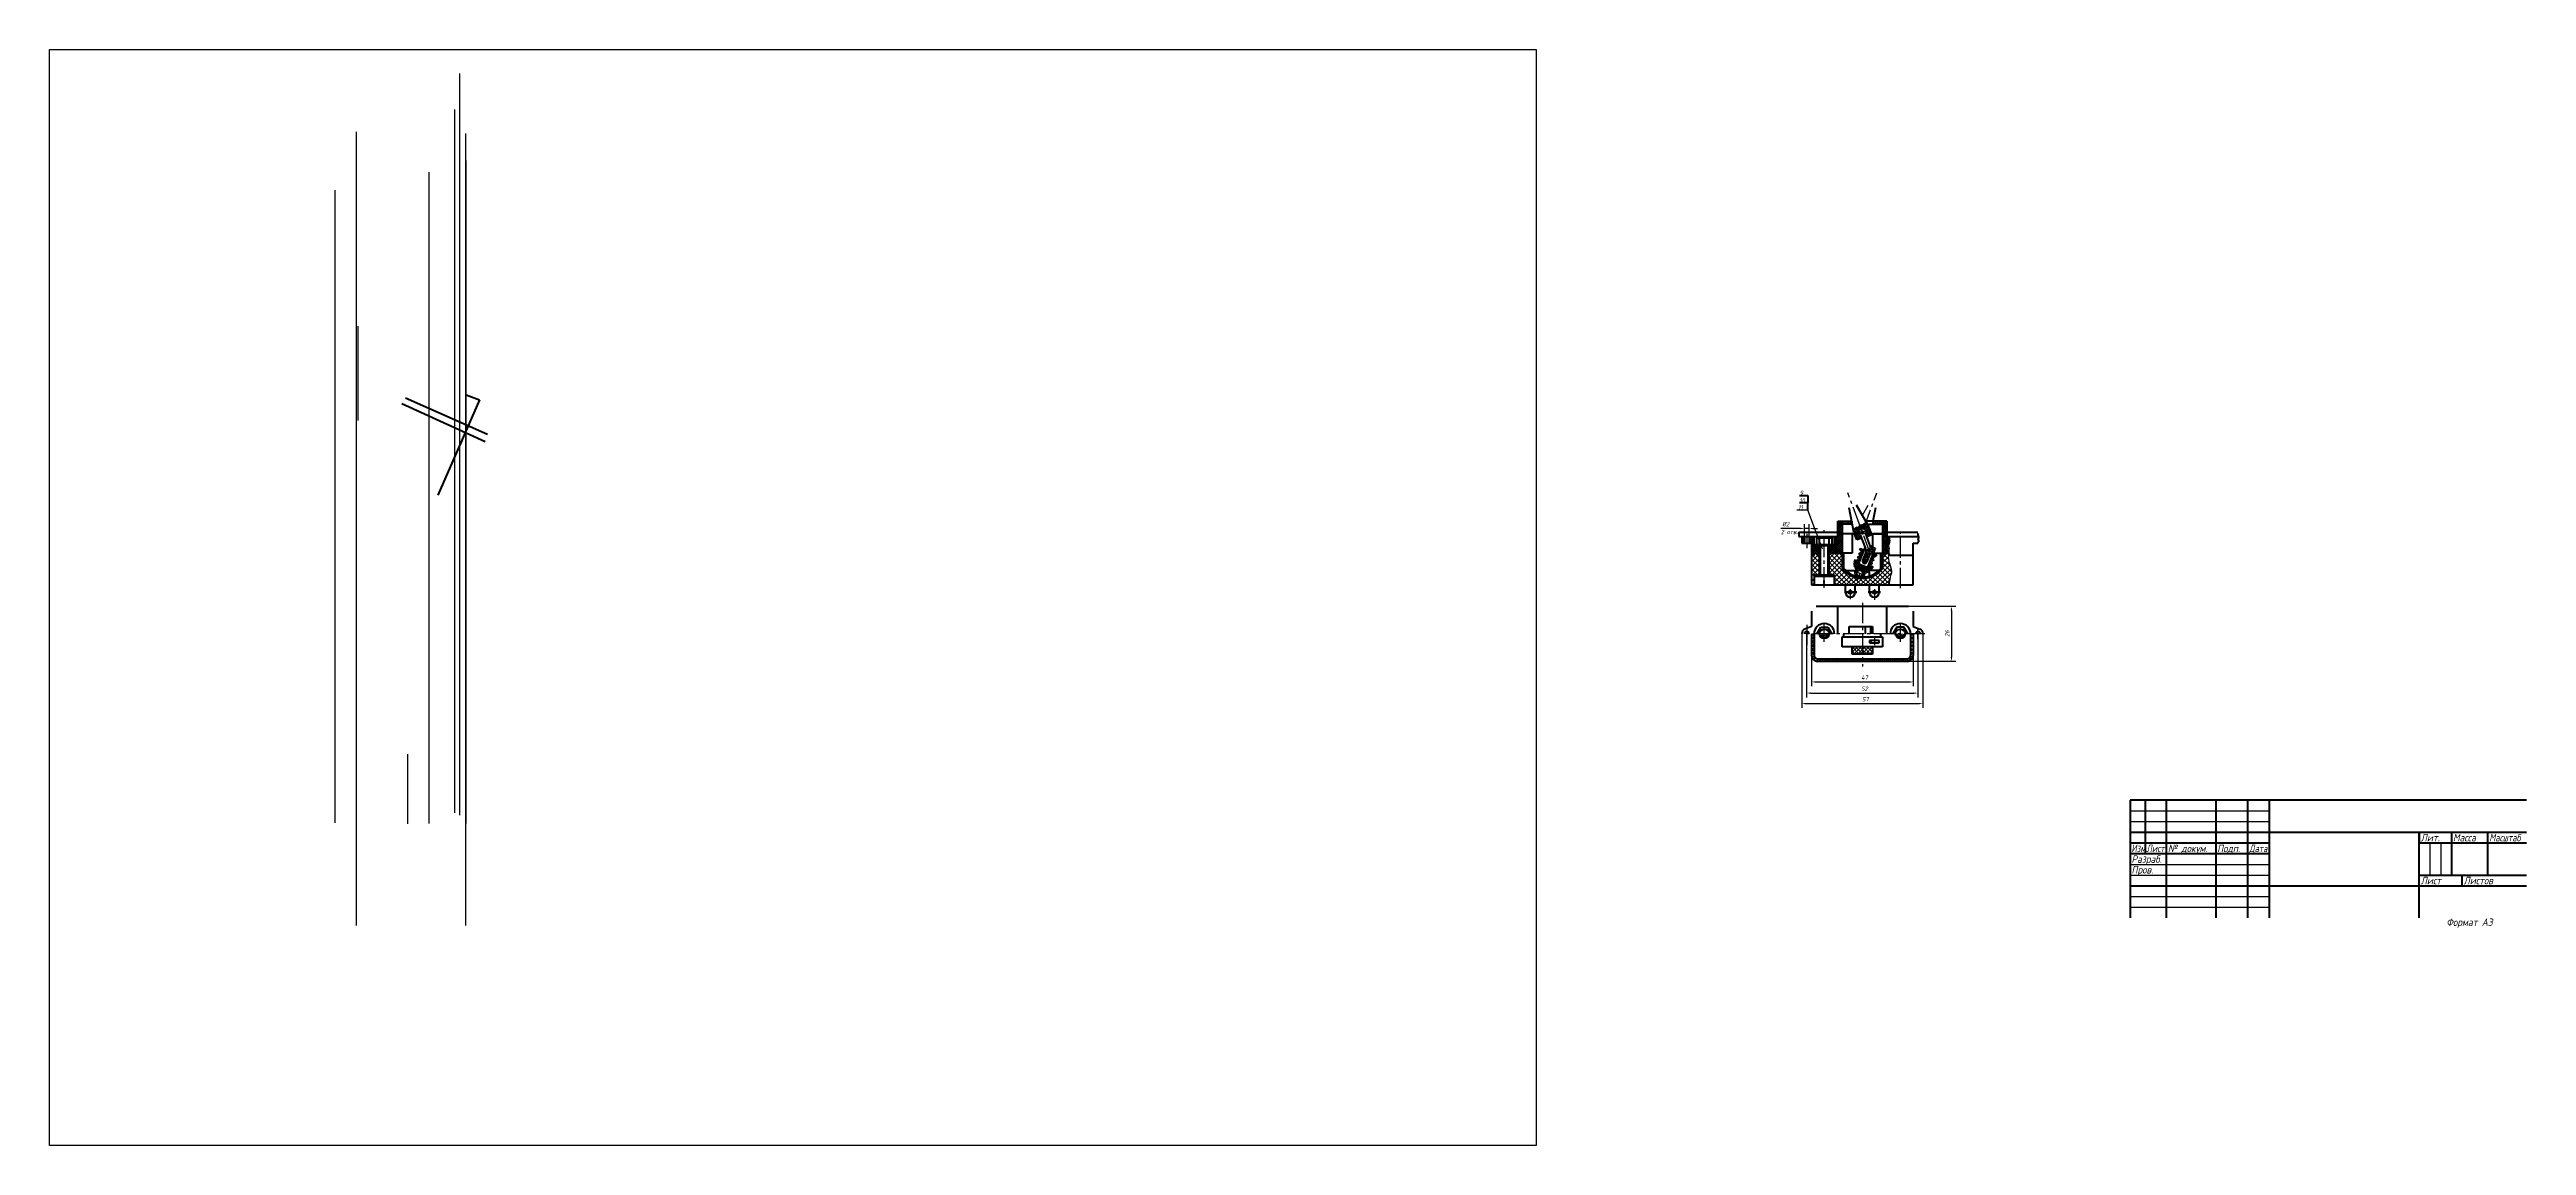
# Model space of a CAD drawing. Header units: millimetres. Extents: x -741 to 415, y -101 to 410.
import ezdxf
from ezdxf import colors
from ezdxf.entities.mleader import LeaderData, LeaderLine
from ezdxf.math import Vec2, Vec3

# ---------------------------------------------------------------- set-up
doc = ezdxf.new("R2010")
doc.units = ezdxf.units.MM
doc.header["$LTSCALE"] = 0.5
doc.linetypes.add('ACAD_ISO02W100', pattern=[15, 12, -3])
doc.linetypes.add('осевая2', pattern=[28.575, 19.05, -3.175, 3.175, -3.175])
doc.layers.get('0').update_dxf_attribs({"color": 253, "lineweight": 60})
doc.layers.get('Defpoints').update_dxf_attribs({"color": 5})
doc.layers.add('1-оси', color=1, linetype='осевая2')
doc.layers.add('3-размеры', color=6, linetype='Continuous')
doc.layers.add('2-штриховка', color=7, linetype='Continuous', true_color=0x00c7c7)
doc.layers.add('4-текст', color=7, linetype='Continuous', true_color=0x00ad00)
doc.styles.get("Standard").update_dxf_attribs({"font": 'isocpeui.ttf', "width": 0.9})
doc.dimstyles.new('Standart', dxfattribs={"dimtxt": 5, "dimasz": 5, "dimexe": 2, "dimexo": 0, "dimgap": 1, "dimtad": 1, "dimtoh": 1, "dimdec": 8, "dimtxsty": 'Standard', "dimcen": 2.5, "dimadec": 8, "dimazin": 0, "dimtfac": 1, "dimtdec": 8, "dimtmove": 0, "dimatfit": 3, "dimldrblk": 'DOTSMALL', "dimfxl": 1, "dimarcsym": 0})
picture_1 = doc.add_image_def('image1.png', size_in_pixel=(4222, 3111))

# ---------------------------------------------------------------- blocks, each defined once
blk = doc.blocks.new('*D3')
at = {"layer": '3-размеры', "color": 0, "lineweight": -2, "transparency": 16777216}
for p, q in [((79.1, 137.6), (79.1, 107.9)), ((131, 137.6), (131, 107.9)), ((81.1, 109.9), (129, 109.9))]:
    blk.add_line(p, q, dxfattribs=at)
at = {"layer": '3-размеры', "color": 0, "transparency": 16777216}
for points in [[(81.1, 110.2), (81.1, 109.5), (79.1, 109.9)], [(129, 110.2), (129, 109.5), (131, 109.9)]]:
    blk.add_solid(points, dxfattribs=at)
at = {"layer": 'Defpoints', "color": 0, "transparency": 16777216}
for p in [(79.1, 137.6), (131, 137.6), (131, 109.9)]:
    blk.add_point(p, dxfattribs=at)
at = {"layer": '3-размеры', "color": 0, "transparency": 16777216, "insert": (106.1, 111.9), "char_height": 5, "attachment_point": 5}
blk.add_mtext('{\\H0.4x;52}', dxfattribs=at)
blk = doc.blocks.new('_DotSmall')
at = {"color": 0, "linetype": 'ByBlock', "const_width": 0.5}
blk.add_lwpolyline([(-0.0625, 0, 1), (0.0625, 0, 1)], format="xyb", close=True, dxfattribs=at)
blk = doc.blocks.new('*D4')
at = {"layer": '3-размеры', "color": 0, "lineweight": -2, "transparency": 16777216}
for p, q in [((76.8, 137.6), (76.8, 103)), ((133.3, 137.6), (133.3, 103)), ((78.8, 105), (131.3, 105))]:
    blk.add_line(p, q, dxfattribs=at)
at = {"layer": '3-размеры', "color": 0, "transparency": 16777216}
for points in [[(78.8, 105.3), (78.8, 104.6), (76.8, 105)], [(131.3, 105.3), (131.3, 104.6), (133.3, 105)]]:
    blk.add_solid(points, dxfattribs=at)
at = {"layer": 'Defpoints', "color": 0, "transparency": 16777216}
for p in [(76.8, 137.6), (133.3, 137.6), (133.3, 105)]:
    blk.add_point(p, dxfattribs=at)
at = {"layer": '3-размеры', "color": 0, "transparency": 16777216, "insert": (106.5, 107), "char_height": 2, "attachment_point": 5}
blk.add_mtext('57', dxfattribs=at)
blk = doc.blocks.new('*D5')
at = {"layer": '3-размеры', "color": 0, "lineweight": -2, "transparency": 16777216}
for p, q in [((76.1, 186.7), (67, 186.7)), ((78.1, 183), (78.1, 188.7)), ((80.2, 186.7), (78.1, 186.7)), ((80.2, 183), (80.2, 188.7)), ((82.2, 186.7), (84.2, 186.7))]:
    blk.add_line(p, q, dxfattribs=at)
at = {"layer": '3-размеры', "color": 0, "transparency": 16777216}
for points in [[(76.1, 187), (76.1, 186.3), (78.1, 186.7)], [(82.2, 187), (82.2, 186.3), (80.2, 186.7)]]:
    blk.add_solid(points, dxfattribs=at)
at = {"layer": 'Defpoints', "color": 0, "transparency": 16777216}
for p in [(80.2, 186.7), (78.1, 183), (80.2, 183)]:
    blk.add_point(p, dxfattribs=at)
at = {"layer": '3-размеры', "color": 0, "transparency": 16777216, "insert": (69.3, 188.7), "char_height": 5, "attachment_point": 5}
blk.add_mtext('{\\H0.4x;%%C2}', dxfattribs=at)
blk = doc.blocks.new('_Dot')
at = {"color": 0, "linetype": 'ByBlock', "lineweight": -2}
blk.add_line((-0.5, 0), (-1, 0), dxfattribs=at)
at = {"color": 0, "linetype": 'ByBlock', "const_width": 0.5}
blk.add_lwpolyline([(-0.25, 0, 1), (0.25, 0, 1)], format="xyb", close=True, dxfattribs=at)
blk = doc.blocks.new('*D12')
at = {"layer": '3-размеры', "color": 0, "lineweight": -2, "transparency": 16777216}
for p, q in [((126.6, 150.4), (148.7, 150.4)), ((146.7, 148.4), (146.7, 126.7)), ((126.1, 124.7), (148.7, 124.7))]:
    blk.add_line(p, q, dxfattribs=at)
at = {"layer": '3-размеры', "color": 0, "transparency": 16777216}
for points in [[(146.3, 148.4), (147, 148.4), (146.7, 150.4)], [(146.3, 126.7), (147, 126.7), (146.7, 124.7)]]:
    blk.add_solid(points, dxfattribs=at)
at = {"layer": 'Defpoints', "color": 0, "transparency": 16777216}
for p in [(126.6, 150.4), (126.1, 124.7), (146.7, 124.7)]:
    blk.add_point(p, dxfattribs=at)
at = {"layer": '3-размеры', "color": 0, "transparency": 16777216, "insert": (144.7, 137.6), "char_height": 5, "attachment_point": 5, "rotation": 90}
blk.add_mtext('{\\H0.4x;26}', dxfattribs=at)
blk = doc.blocks.new('*D13')
at = {"layer": '3-размеры', "color": 0, "lineweight": -2, "transparency": 16777216}
for p, q in [((81.4, 127.4), (81.4, 113.1)), ((128.8, 127.4), (128.8, 113.1)), ((83.4, 115.1), (126.8, 115.1))]:
    blk.add_line(p, q, dxfattribs=at)
at = {"layer": '3-размеры', "color": 0, "transparency": 16777216}
for points in [[(83.4, 115.4), (83.4, 114.7), (81.4, 115.1)], [(126.8, 115.4), (126.8, 114.7), (128.8, 115.1)]]:
    blk.add_solid(points, dxfattribs=at)
at = {"layer": 'Defpoints', "color": 0, "transparency": 16777216}
for p in [(81.4, 127.4), (128.8, 127.4), (128.8, 115.1)]:
    blk.add_point(p, dxfattribs=at)
at = {"layer": '3-размеры', "color": 0, "transparency": 16777216, "insert": (106.1, 117.1), "char_height": 5, "attachment_point": 5}
blk.add_mtext('{\\H0.4x;47}', dxfattribs=at)

msp = doc.modelspace()

# ---------------------------------------------------------------- hatches: boundary and pattern name
at = {"layer": '2-штриховка'}
h = msp.add_hatch(dxfattribs=at)
h.set_pattern_fill('ANSI37', color=256, scale=0.2, angle=180)
edge = h.paths.add_edge_path()
edge.add_line((116.531189, 190.04678595), (109.97801627, 190.04678595))
edge.add_line((109.97801627, 190.04678595), (109.97801627, 188.74475069))
edge.add_line((109.97801627, 188.74475069), (114.48859879, 188.74475069))
edge.add_line((114.48859879, 188.74475069), (114.48859879, 175.11099793))
edge.add_line((114.48859879, 175.11099793), (117.55971031, 175.11099793))
edge.add_spline(control_points=[(117.55971031, 175.11099793), (117.66971579, 175.7925658), (117.70313412, 176.49930779), (117.59895723, 177.18179086)], knot_values=[0, 0, 0, 0, 10.3558240632, 10.3558240632, 10.3558240632, 10.3558240632], degree=3, periodic=0)
edge.add_line((117.59895723, 177.18179086), (117.45299396, 178.13802467))
edge.add_spline(control_points=[(117.45680119, 178.11308277), (117.37833821, 178.62710903), (117.57939219, 179.16391005), (117.79987925, 179.63482925)], knot_values=[0, 0, 0, 0, 7.7997033926, 7.7997033926, 7.7997033926, 7.7997033926], degree=3, periodic=0)
edge.add_arc((114.09522878, 181.32204602), 4.07076597, 335.5139566629, 384.1082926492)
edge.add_line((117.81092246, 182.98480157), (116.531189, 182.98480157))
edge.add_line((116.531189, 182.98480157), (116.531189, 190.04678595))
h.paths.add_polyline_path([(95.67429831, 188.74475069), (100.18488083, 188.74475069), (100.18488083, 190.04678595), (93.6317081, 190.04678595), (93.6317081, 182.98480157), (92.10626502, 182.98480157), (92.10626502, 178.5042002), (89.5488764, 178.5042002), (89.5488764, 175.11099793), (95.67429831, 175.11099793)])
h.paths.add_polyline_path([(82.58018723, 182.98480157), (80.19489254, 182.98480157), (80.19489254, 179.77428006), (81.37803719, 179.77428006), (81.37803719, 174.137901), (82.58018723, 174.137901), (82.58018723, 175.11099793), (85.13757586, 175.11099793), (85.13757586, 178.5042002), (82.58018723, 178.5042002)])
h.paths.add_polyline_path([(78.06408773, 182.98480157), (76.82039055, 182.98480157), (76.82039055, 179.77428006), (78.06408773, 179.77428006)])
h = msp.add_hatch(dxfattribs=at)
h.set_pattern_fill('ANSI37', color=256, scale=0.2, angle=180)
edge = h.paths.add_edge_path()
edge.add_line((108.0608371, 187.56888355), (107.17399395, 189.14189338))
edge.add_line((107.17399395, 189.14189338), (106.70802568, 189.06013559))
edge.add_spline(control_points=[(106.70802568, 189.06013559), (106.65826269, 189.05140429), (106.60755494, 189.0430216), (106.55673134, 189.03385548)], knot_values=[0, 0, 0, 0, 0.1515695173, 0.1515695173, 0.1515695173, 0.1515695173], degree=3, periodic=0)
edge.add_line((106.55673134, 189.03385548), (105.61106885, 186.47454821))
edge.add_arc((105.16982145, 184.80203341), 1.72974132, -1.7314499043, 75.220818522, ccw=False)
edge.add_line((106.89877302, 184.74976944), (106.51923713, 184.60953116))
edge.add_line((106.51923713, 184.60953116), (107.1154488, 182.99596514))
edge.add_line((107.1154488, 182.99596514), (109.43397919, 183.85266072))
edge.add_line((109.43397919, 183.85266072), (108.0608371, 187.56888355))
edge = h.paths.add_edge_path()
edge.add_spline(control_points=[(106.55673134, 189.03385548), (106.52687041, 189.02847001), (106.4969695, 189.0228141), (106.46719671, 189.01665813)], knot_values=[0.1515695173, 0.1515695173, 0.1515695173, 0.1515695173, 0.2406227701, 0.2406227701, 0.2406227701, 0.2406227701], degree=3, periodic=0)
edge.add_spline(control_points=[(106.46719671, 189.01665813), (106.42263063, 189.00744344), (106.37835166, 188.99710832), (106.33492365, 188.98488269)], knot_values=[0.2406227701, 0.2406227701, 0.2406227701, 0.2406227701, 0.373924191, 0.373924191, 0.373924191, 0.373924191], degree=3, periodic=0)
edge.add_spline(control_points=[(106.33492365, 188.98488269), (106.30270769, 188.97581342), (106.27096002, 188.9657038), (106.23991084, 188.95423945)], knot_values=[0.373924191, 0.373924191, 0.373924191, 0.373924191, 0.4728104624, 0.4728104624, 0.4728104624, 0.4728104624], degree=3, periodic=0)
edge.add_spline(control_points=[(106.23991084, 188.95423945), (106.21889429, 188.94647948), (106.19819777, 188.93809881), (106.17789265, 188.92899997)], knot_values=[0.4728104624, 0.4728104624, 0.4728104624, 0.4728104624, 0.5397445186, 0.5397445186, 0.5397445186, 0.5397445186], degree=3, periodic=0)
edge.add_spline(control_points=[(106.17789265, 188.92899997), (106.15684536, 188.91956856), (106.13621862, 188.90936551), (106.11609192, 188.89828223)], knot_values=[0.5397445186, 0.5397445186, 0.5397445186, 0.5397445186, 0.609125089, 0.609125089, 0.609125089, 0.609125089], degree=3, periodic=0)
edge.add_spline(control_points=[(106.11609192, 188.89828223), (106.10337694, 188.89128041), (106.09086153, 188.88392729), (106.07856574, 188.87619549)], knot_values=[0.609125089, 0.609125089, 0.609125089, 0.609125089, 0.6529560491, 0.6529560491, 0.6529560491, 0.6529560491], degree=3, periodic=0)
edge.add_spline(control_points=[(106.07856574, 188.87619549), (106.0625787, 188.86614258), (106.04696293, 188.8554495), (106.03176249, 188.84405609)], knot_values=[0.6529560491, 0.6529560491, 0.6529560491, 0.6529560491, 0.7099452454, 0.7099452454, 0.7099452454, 0.7099452454], degree=3, periodic=0)
edge.add_line((106.03176249, 188.84405609), (105.61070986, 188.52845822))
edge.add_spline(control_points=[(105.62194032, 188.53687595), (105.47607262, 188.42754155), (105.31110659, 188.33901798), (105.13775761, 188.28261292)], knot_values=[0, 0, 0, 0, 0.5468844328, 0.5468844328, 0.5468844328, 0.5468844328], degree=3, periodic=0)
edge.add_line((105.13775761, 188.28261292), (104.78053078, 188.16637688))
edge.add_spline(control_points=[(104.79340393, 188.17056561), (104.5894275, 188.10419486), (104.34549105, 188.11896366), (104.17678531, 187.98648787)], knot_values=[0, 0, 0, 0, 0.6435084616, 0.6435084616, 0.6435084616, 0.6435084616], degree=3, periodic=0)
edge.add_line((104.17678531, 187.98648787), (104.03446227, 187.87472904))
edge.add_line((104.03446227, 187.87472904), (104.57030034, 186.42455598))
edge.add_arc((105.16982145, 184.80203341), 1.72974132, 75.220818522, 110.2792409142, ccw=False)
edge.add_line((105.61106885, 186.47454821), (106.55673134, 189.03385548))
edge = h.paths.add_edge_path()
edge.add_line((104.57030034, 186.42455598), (104.03446227, 187.87472904))
edge.add_line((104.03446227, 187.87472904), (103.72833469, 187.63434308))
edge.add_spline(control_points=[(103.72833469, 187.63434308), (103.57404871, 187.51319037), (103.43520738, 187.35080614), (103.24687658, 187.29590941)], knot_values=[0, 0, 0, 0, 0.5885059537, 0.5885059537, 0.5885059537, 0.5885059537], degree=3, periodic=0)
edge.add_line((103.24687658, 187.29590941), (102.67029945, 187.12784235))
edge.add_spline(control_points=[(102.67029945, 187.12784235), (102.4502737, 187.06370682), (102.25055974, 186.94101828), (102.05367302, 186.82371392)], knot_values=[0, 0, 0, 0, 0.6875480048, 0.6875480048, 0.6875480048, 0.6875480048], degree=3, periodic=0)
edge.add_line((102.05367302, 186.82371392), (101.63725403, 186.57561306))
edge.add_spline(control_points=[(101.63725403, 186.57561306), (101.53061848, 186.51208), (101.4573248, 186.39411524), (101.34160748, 186.3492032)], knot_values=[0, 0, 0, 0, 0.3723819369, 0.3723819369, 0.3723819369, 0.3723819369], degree=3, periodic=0)
edge.add_line((101.34160748, 186.3492032), (100.94373701, 186.19478228))
edge.add_line((100.94373701, 186.19478228), (101.17432152, 185.0243202))
edge.add_line((101.17432152, 185.0243202), (102.54746361, 181.30809737))
edge.add_line((102.54746361, 181.30809737), (104.865994, 182.16479295))
edge.add_line((104.865994, 182.16479295), (104.26978233, 183.77835897))
edge.add_line((104.26978233, 183.77835897), (103.89024644, 183.63812069))
edge.add_arc((105.16982145, 184.80203341), 1.72974132, 110.2792409142, 222.2899317327, ccw=False)
h.paths.add_polyline_path([(104.94513318, 185.41012175, 0.3139597573), (104.52154971, 184.80203341, 0.0887165395), (104.56173311, 184.57734513), (105.16982145, 184.80203341)])
h.paths.add_polyline_path([(104.94513318, 185.41012175), (105.16982145, 184.80203341), (105.7779098, 185.02672168, 0.4142135624)])
h.paths.add_polyline_path([(105.8180932, 184.80203341, 0.0887165395), (105.7779098, 185.02672168), (105.16982145, 184.80203341), (105.39450973, 184.19394507, 0.3139597573)])
h.paths.add_polyline_path([(105.16982145, 184.80203341), (104.56173311, 184.57734513, 0.4142135624), (105.39450973, 184.19394507)])
h = msp.add_hatch(dxfattribs=at)
h.set_pattern_fill('ANSI37', color=256, scale=0.5, angle=180)
h.paths.add_polyline_path([(85.13757586, 175.11099793), (82.58018723, 175.11099793), (82.58018723, 174.137901), (81.37803719, 174.137901), (81.37803719, 160.33384409), (82.58018723, 160.33384409), (82.58018723, 164.85451138), (85.13757586, 164.85451138)])
h = msp.add_hatch(dxfattribs=at)
h.set_pattern_fill('ANSI37', color=256, scale=0.5, angle=180)
edge = h.paths.add_edge_path()
edge.add_spline(control_points=[(117.63397378, 161.10089403), (117.30579854, 161.74466545), (117.94571945, 162.51209649), (118.09249888, 163.21962489)], knot_values=[0, 0, 0, 0, 10.8388949399, 10.8388949399, 10.8388949399, 10.8388949399], degree=3, periodic=0)
edge.add_line((118.09249888, 163.21962489), (118.52710185, 165.3145638))
edge.add_spline(control_points=[(118.52710185, 165.3145638), (118.72486683, 166.26786048), (118.72234317, 167.29949353), (118.45040692, 168.23433908)], knot_values=[0, 0, 0, 0, 14.6039119535, 14.6039119535, 14.6039119535, 14.6039119535], degree=3, periodic=0)
edge.add_line((118.45040692, 168.23433908), (117.79423539, 170.4900848))
edge.add_spline(control_points=[(117.81128578, 170.43147001), (117.43674654, 171.71903772), (117.23744491, 173.11431797), (117.4097605, 174.137901)], knot_values=[0, 0, 0, 0, 20.1140450976, 20.1140450976, 20.1140450976, 20.1140450976], degree=3, periodic=0)
edge.add_spline(control_points=[(117.4097605, 174.137901), (117.4475864, 174.36259307), (117.47543837, 174.58886899), (117.51174426, 174.81381167)], knot_values=[0, 0, 0, 0, 0.683561204, 0.683561204, 0.683561204, 0.683561204], degree=3, periodic=0)
edge.add_line((117.51174426, 174.81381167), (117.55971031, 175.11099793))
edge.add_line((117.55971031, 175.11099793), (114.48859879, 175.11099793))
edge.add_line((114.48859879, 175.11099793), (114.48859879, 167.86783956))
edge.add_arc((105.08144855, 175.71422551), 12.24990808, 219.8310612394, 320.1689387606, ccw=False)
edge.add_line((95.67429831, 167.86783956), (95.67429831, 175.11099793))
edge.add_line((95.67429831, 175.11099793), (89.5488764, 175.11099793))
edge.add_line((89.5488764, 175.11099793), (89.5488764, 164.85451138))
edge.add_line((89.5488764, 164.85451138), (92.10626502, 164.85451138))
edge.add_line((92.10626502, 164.85451138), (92.10626502, 160.33384409))
edge.add_line((92.10626502, 160.33384409), (118.02499269, 160.33384409))
edge.add_line((118.02499269, 160.33384409), (117.60907036, 161.14974631))
h = msp.add_hatch(dxfattribs=at)
h.set_pattern_fill('ANSI31', color=256, scale=0.1, angle=3.0033)
h.paths.add_polyline_path([(110.04684891, 174.99032133), (109.82155853, 174.42045965), (110.65315046, 174.09169625), (110.87844084, 174.66155794)])
h.paths.add_polyline_path([(111.79194072, 174.30041287), (110.87844084, 174.66155794), (110.65315046, 174.09169625), (111.56665034, 173.73055119)])
h.paths.add_polyline_path([(105.75339578, 176.6877046), (104.00830397, 177.37761306), (103.78301359, 176.80775138), (105.5281054, 176.11784292)])
h = msp.add_hatch(dxfattribs=at)
h.set_pattern_fill('ANSI31', color=256, scale=0.1, angle=3.0033)
h.paths.add_polyline_path([(108.84898346, 176.59933999, 0.3077787873), (108.43905113, 177.20220862), (108.20071172, 176.59933999), (108.42539999, 175.99125165, 0.3139597573)])
h.paths.add_polyline_path([(108.43905113, 177.20220862, 0.1846631385), (107.97602344, 177.20742834), (108.20071172, 176.59933999)])
h.paths.add_polyline_path([(107.97602344, 177.20742834, 0.3139597573), (107.55243997, 176.59933999, 0.3077787873), (107.9623723, 175.99647137), (108.20071172, 176.59933999)])
h.paths.add_polyline_path([(108.20071172, 176.59933999), (107.9623723, 175.99647137, 0.1846631385), (108.42539999, 175.99125165)])
h = msp.add_hatch(dxfattribs=at)
h.set_pattern_fill('ANSI37', color=256, scale=0.2, angle=180)
h.paths.add_polyline_path([(110.15855684, 168.60955977), (109.34641028, 168.93063559), (108.99363349, 168.03830288), (105.38083618, 169.46659416), (103.90450691, 170.05024945), (103.90450691, 169.18990022), (105.08667921, 168.7225376), (107.08610549, 167.93207999), (106.79818161, 167.20378973), (104.79875533, 167.99424734), (103.90450691, 168.34778149), (103.90450691, 167.16199618, -0.4142135624), (105.33421612, 165.73228696, -0.0424612489), (105.31366864, 165.4907675, 0.3098490282)])
h.paths.add_polyline_path([(103.90450691, 168.34778149), (102.79932905, 168.78470495), (103.08725294, 169.51299521), (103.90450691, 169.18990022), (103.90450691, 170.05024945), (101.76803888, 170.89488545), (102.12081567, 171.78721816), (101.30866911, 172.10829398, 0.3098490282), (102.71114253, 166.51965594, -0.252034466), (103.90450691, 167.16199618)])
h = msp.add_hatch(dxfattribs=at)
h.set_pattern_fill('ANSI37', color=256, scale=0.4)
h.paths.add_polyline_path([(128.78485991, 127.39595033), (128.78485991, 137.55263178), (127.58270986, 137.55263178), (127.58270986, 127.39595033, -0.4142135624), (126.08270986, 125.89595033), (105.08144855, 125.89595033), (105.08144855, 124.69380028), (126.08270986, 124.69380028, 0.4142135624)])
h.paths.add_polyline_path([(105.08144855, 125.89595033), (84.08018723, 125.89595033, -0.4142135624), (82.58018723, 127.39595033), (82.58018723, 137.55263178), (81.37803719, 137.55263178), (81.37803719, 127.39595033, 0.4142135624), (84.08018723, 124.69380028), (105.08144855, 124.69380028)])
h = msp.add_hatch(dxfattribs=at)
h.set_pattern_fill('ANSI31', color=256, scale=0.2, angle=90)
h.set_pattern_definition([(135, (205.1311, 141.3379), (-0.4490128, -0.4490128), [])])
h.paths.add_polyline_path([(89.12684919, 137.55263178), (87.34322613, 137.55263178), (87.34322613, 135.76900872, 0.4142135624)], flags=17)
h.paths.add_polyline_path([(87.34322613, 137.55263178), (85.13757586, 137.55263178, 0.4142135624), (87.34322613, 135.34698151)])
h.paths.add_polyline_path([(89.5488764, 137.55263178), (89.12684919, 137.55263178, -0.4142135624), (87.34322613, 135.76900872), (87.34322613, 135.34698151, 0.4142135624)])
h = msp.add_hatch(dxfattribs=at)
h.set_pattern_fill('ANSI37', color=256, scale=0.4)
h.paths.add_polyline_path([(100.28531527, 131.52252314), (100.28531527, 128.11827291), (105.08144855, 128.11827291), (105.08144855, 131.52252314)])
h.paths.add_polyline_path([(109.87758183, 128.11827291), (109.87758183, 131.52252314), (105.08144855, 131.52252314), (105.08144855, 128.11827291)])
h = msp.add_hatch(dxfattribs=at)
h.set_pattern_fill('ANSI31', color=256, scale=0.2, angle=90)
h.paths.add_polyline_path([(124.60329403, 137.55263178), (122.81967097, 137.55263178), (122.81967097, 135.76900872, 0.4142135624)], flags=17)
h.paths.add_polyline_path([(125.02532124, 137.55263178), (124.60329403, 137.55263178, -0.4142135624), (122.81967097, 135.76900872), (122.81967097, 135.34698151, 0.4142135624)])
h.paths.add_polyline_path([(122.81967097, 137.55263178), (120.6140207, 137.55263178, 0.4142135624), (122.81967097, 135.34698151), (122.81967097, 135.76900872)])

# ---------------------------------------------------------------- linework, layer by layer
for p, q in [((-537.63561728, 227.12024128), (-576.51251092, 244.83458305)), ((-536.46676283, 230.43063307), (-574.77288997, 247.40382273)), ((-540.18733116, 246.60267766), (-559.75030736, 202.21580428)), ((-546.41804465, 249.03338706), (-540.18733116, 246.60267766)), ((-548.5270914, 227.68040951), (-550.86194024, 222.38281884)), ((75.72946765, 202.12600183), (79.67331261, 202.12600183)), ((79.67331261, 198.64974679), (75.72946765, 198.64974679)), ((79.67331261, 202.12600183), (79.67331261, 198.64974679)), ((79.67331261, 195.17349175), (79.67331261, 198.64974679)), ((108.0608371, 187.56888355), (102.42266069, 197.56941969)), ((93.6317081, 182.98480157), (93.6317081, 190.04678595)), ((93.6317081, 190.04678595), (100.18488083, 190.04678595)), ((100.18488083, 188.74475069), (95.67429831, 188.74475069)), ((95.67429831, 188.74475069), (95.67429831, 167.86783956)), ((101.17432152, 185.0243202), (98.95529758, 196.28823111)), ((100.18488083, 190.04678595), (100.18488083, 188.74475069)), ((100.94373701, 186.19478228), (101.34160748, 186.3492032)), ((102.54746361, 181.30809737), (101.17432152, 185.0243202)), ((101.63725403, 186.57561306), (102.05367302, 186.82371392)), ((102.67029945, 187.12784235), (103.24687658, 187.29590941)), ((103.72833469, 187.63434308), (104.17678531, 187.98648787)), ((104.79340393, 188.17056561), (105.13775761, 188.28261292)), ((105.62194032, 188.53687595), (106.03176249, 188.84405609)), ((116.531189, 190.04678595), (106.66382691, 190.04678595)), ((107.17399395, 189.14189338), (106.70802568, 189.06013559)), ((107.39789801, 188.74475069), (114.48859879, 188.74475069)), ((109.43397919, 183.85266072), (108.0608371, 187.56888355)), ((111.20759952, 196.28823111), (109.97801627, 190.04678595)), ((109.97801627, 190.04678595), (109.97801627, 188.74475069)), ((114.48859879, 188.74475069), (114.48859879, 167.86783956)), ((116.531189, 190.04678595), (116.531189, 182.98480157)), ((116.531189, 182.98480157), (116.531189, 190.04678595)), ((75.3952218, 183.97191341), (75.4712052, 183.68445122)), ((75.43382468, 182.98480157), (93.6317081, 182.98480157)), ((76.82039055, 182.98480157), (76.82039055, 179.77428006)), ((76.82039055, 179.77428006), (81.37803719, 179.77428006)), ((76.84383724, 182.98480157), (76.84383724, 182.98480157)), ((78.06408773, 182.98480157), (78.06408773, 179.77428006)), ((80.19489254, 182.98480157), (80.19489254, 179.77428006)), ((81.37803719, 179.77428006), (81.37803719, 160.33384409)), ((81.37803719, 174.137901), (82.58018723, 174.137901)), ((82.58018723, 178.5042002), (82.58018723, 182.98480157)), ((92.1016159, 179.07930529), (82.58018723, 179.07930529)), ((92.10795832, 178.5042002), (82.58018723, 178.5042002)), ((82.58018723, 174.137901), (82.58018723, 175.11099793)), ((82.58018723, 175.11099793), (85.13757586, 175.11099793)), ((83.83826366, 179.07930529), (83.83826366, 182.2358361)), ((83.83826366, 182.2358361), (90.88056854, 182.2358361)), ((85.13757586, 179.07930529), (85.13757586, 182.98480157)), ((85.13757586, 164.85451138), (85.13757586, 178.5042002)), ((89.5488764, 179.07930529), (89.5488764, 182.98480157)), ((89.5488764, 164.85451138), (89.5488764, 178.5042002)), ((100.28531527, 175.11099793), (89.5488764, 175.11099793)), ((90.88056854, 182.2358361), (90.88056854, 179.07930529)), ((92.10626502, 178.5042002), (92.10626502, 182.98480157)), ((101.48951993, 184.17127844), (95.67429831, 184.17127844)), ((96.47863956, 167.86783956), (96.47863956, 175.11099793)), ((100.28531527, 184.17127844), (100.28531527, 175.11099793)), ((104.865994, 182.16479295), (102.54746361, 181.30809737)), ((106.34078356, 178.17347504), (103.23410962, 170.3152858)), ((104.36168458, 173.16743495), (103.54968075, 173.55922782)), ((103.78301359, 176.80775138), (104.00830397, 177.37761306)), ((105.5281054, 176.11784292), (103.78301359, 176.80775138)), ((104.26978233, 183.77835897), (103.89024644, 183.63812069)), ((104.737472, 174.11797199), (103.90622366, 174.51905036)), ((104.00830397, 177.37761306), (105.75339578, 176.6877046)), ((105.01029258, 174.80805914), (104.19828875, 175.19985201)), ((106.64388044, 177.35318443), (104.26978233, 183.77835897)), ((105.38313918, 175.75115753), (104.55189085, 176.1522359)), ((106.72589608, 175.69550158), (105.14523492, 171.69729165)), ((107.76055066, 172.6593327), (105.88360382, 173.56496193)), ((108.03337124, 173.34941985), (106.1564244, 174.25504908)), ((106.51923713, 184.60953116), (106.89877302, 184.74976944)), ((108.89333524, 178.18435662), (106.51923713, 184.60953116)), ((108.40621785, 174.29251824), (106.52927101, 175.19814747)), ((108.65877601, 174.93135254), (107.06633638, 170.90334952)), ((107.1154488, 182.99596514), (109.43397919, 183.85266072)), ((111.05786843, 177.54764884), (107.52756275, 168.61790253)), ((109.31625014, 184.17127844), (114.48859879, 184.17127844)), ((110.33548279, 173.36164547), (109.55234967, 173.73950819)), ((109.87758183, 178.01426596), (109.67552735, 177.50317841)), ((109.82155853, 174.42045965), (111.56665034, 173.73055119)), ((114.48859879, 184.17127844), (109.87758183, 184.17127844)), ((109.87758183, 184.17127844), (109.87758183, 178.01426596)), ((109.87758183, 178.01426596), (111.05786843, 177.54764884)), ((110.65709229, 174.0281919), (109.94636887, 174.37111685)), ((111.79194072, 174.30041287), (110.04684891, 174.99032133)), ((110.09455746, 175.11099793), (117.55971031, 175.11099793)), ((111.56665034, 173.73055119), (111.79194072, 174.30041287)), ((113.68425754, 167.86783956), (113.68425754, 175.11099793)), ((116.531189, 182.98480157), (131.22125397, 182.98480157)), ((128.78485991, 174.137901), (117.4097605, 174.137901)), ((117.55971031, 175.11099793), (117.51174426, 174.81381167)), ((128.78485991, 160.33384409), (128.78485991, 179.77428006)), ((128.78485991, 179.77428006), (131.03340696, 179.77428006)), ((131.03340696, 179.77428006), (131.25486808, 180.37666998)), ((131.2926286, 181.26076447), (131.16855769, 181.71359338)), ((131.22125397, 182.98480157), (131.22125397, 182.36049194)), ((92.10626502, 164.85451138), (82.58018723, 164.85451138)), ((82.58018723, 164.85451138), (82.58018723, 160.33384409)), ((92.1062713, 164.24726696), (82.58018723, 164.24726696)), ((92.10626502, 160.33384409), (92.10626502, 164.85451138)), ((97.20885679, 167.13539145), (101.08540627, 167.13539145)), ((101.08540627, 167.13539145), (101.71424757, 166.67979236)), ((101.30866911, 172.10829398), (102.4131791, 171.67163456)), ((101.71424757, 166.67979236), (101.71424757, 166.48137847)), ((101.71424757, 164.56810275), (101.71424757, 164.98319545)), ((102.12081567, 171.78721816), (101.76803888, 170.89488545)), ((101.76803888, 170.89488545), (105.38083618, 169.46659416)), ((103.43830847, 170.83179743), (102.60706014, 171.2328758)), ((102.79932905, 168.78470495), (103.08725294, 169.51299521)), ((104.79875533, 167.99424734), (102.79932905, 168.78470495)), ((103.71112905, 171.52188458), (102.89912522, 171.91367746)), ((103.08725294, 169.51299521), (105.08667921, 168.7225376)), ((104.088864, 172.4773478), (103.25761566, 172.87842617)), ((106.79818161, 167.20378973), (104.79875533, 167.99424734)), ((104.79875533, 167.99424734), (106.79818161, 167.20378973)), ((107.08610549, 167.93207999), (105.08667921, 168.7225376)), ((105.08667921, 168.7225376), (107.08610549, 167.93207999)), ((107.11194266, 171.01870852), (105.23499582, 171.92433774)), ((105.38083618, 169.46659416), (108.99363349, 168.03830288)), ((105.9825584, 170.42591705), (105.47978179, 170.6685074)), ((107.38476324, 171.70879567), (105.5078164, 172.61442489)), ((107.08610549, 167.93207999), (106.79818161, 167.20378973)), ((108.39065208, 168.44228537), (107.60751896, 168.82014809)), ((110.15855684, 168.60955977), (107.88033954, 169.51023524)), ((107.88033954, 169.51023524), (108.71226158, 169.10883181)), ((109.0412076, 170.08783574), (108.25807448, 170.46569846)), ((108.44864953, 164.56810275), (108.44864953, 166.45621986)), ((109.3628171, 170.75438217), (108.53089507, 171.15578561)), ((109.6898156, 171.72845993), (108.90668248, 172.10632265)), ((108.99363349, 168.03830288), (109.34641028, 168.93063559)), ((110.0114251, 172.39500636), (109.17950307, 172.7964098)), ((112.95404031, 167.13539145), (109.21228314, 167.13539145)), ((81.37803719, 160.33384409), (128.78485991, 160.33384409)), ((83.54456883, 150.41176279), (105.08144855, 150.41176279)), ((93.6317081, 137.55263178), (93.6317081, 150.41596776)), ((96.68051508, 156.89568104), (102.43814691, 156.89568104)), ((102.43814691, 156.89568104), (96.68051508, 156.89568104)), ((97.20763154, 156.89568104), (97.20763154, 160.33384409)), ((101.71424757, 156.89568104), (101.71424757, 160.33384409)), ((105.08144855, 150.41176279), (126.61832827, 150.41176279)), ((113.48238202, 156.89568104), (107.72475019, 156.89568104)), ((107.72475019, 156.89568104), (113.48238202, 156.89568104)), ((108.44864953, 156.89568104), (108.44864953, 160.33384409)), ((112.95526555, 156.89568104), (112.95526555, 160.33384409)), ((116.531189, 137.55263178), (116.531189, 150.41176279)), ((81.37803719, 140.93144143), (78.27643467, 139.69838042)), ((81.37803719, 148.14222723), (81.37803719, 140.93144143)), ((83.83826366, 137.55263178), (85.71597112, 140.68077846)), ((85.71597112, 140.68077846), (89.03894171, 140.68077846)), ((89.03894171, 140.68077846), (90.88056854, 137.55263178)), ((98.92292335, 137.55263178), (98.92292335, 140.94151559)), ((98.92292335, 140.94151559), (109.87758183, 140.94151559)), ((106.34078356, 140.94151559), (106.34078356, 137.55263178)), ((108.89333524, 140.94151559), (108.89333524, 137.55263178)), ((109.87758183, 140.94151559), (109.87758183, 137.55263178)), ((121.12395538, 140.68077846), (119.28232856, 137.55263178)), ((124.44692598, 140.68077846), (121.12395538, 140.68077846)), ((126.32463343, 137.55263178), (124.44692598, 140.68077846)), ((128.78485991, 148.14222723), (128.78485991, 140.93144143)), ((128.78485991, 140.93144143), (131.88646243, 139.69838042)), ((81.37803719, 137.55263178), (81.37803719, 127.39595033)), ((82.58018723, 137.55263178), (82.58018723, 127.39595033)), ((95.67429831, 131.52252314), (95.67429831, 136.16629532)), ((95.67429831, 136.16629532), (114.4915481, 136.16629532)), ((114.4915481, 131.52252314), (95.67429831, 131.52252314)), ((96.47863956, 136.16629532), (96.47863956, 137.55263178)), ((100.28531527, 128.11827291), (100.28531527, 131.52252314)), ((109.87758183, 128.11827291), (100.28531527, 128.11827291)), ((112.95526555, 134.39078942), (108.44864953, 134.39078942)), ((108.44864953, 134.39078942), (108.44864953, 133.30438127)), ((108.44864953, 133.30438127), (112.95526555, 133.30438127)), ((109.87758183, 138.41812181), (108.89333524, 138.41812181)), ((109.87758183, 137.95703688), (108.89333524, 137.95703688)), ((109.07749082, 134.39078942), (109.07749082, 133.30438127)), ((109.28702524, 137.95703688), (109.28702524, 138.41812181)), ((109.87758183, 131.52252314), (109.87758183, 128.11827291)), ((112.95526555, 133.30438127), (112.95526555, 134.39078942)), ((113.68425754, 136.16629532), (113.68425754, 137.55263178)), ((114.4915481, 136.16629532), (114.4915481, 131.52252314)), ((127.58270986, 137.55263178), (127.58270986, 127.39595033)), ((128.78485991, 137.55263178), (128.78485991, 127.39595033)), ((84.08018723, 125.89595033), (105.08144855, 125.89595033)), ((105.08144855, 124.69380028), (84.08018723, 124.69380028)), ((105.08144855, 125.89595033), (126.08270986, 125.89595033)), ((126.08270986, 124.69380028), (105.08144855, 124.69380028)), ((415, 60), (230, 60)), ((230, 60), (230, 5)), ((230, 45), (295, 45)), ((295, 45), (415, 45)), ((365, 5), (365, 45)), ((365, 45), (365, 40)), ((365, 40), (415, 40)), ((230, 20), (295, 20)), ((295, 20), (415, 20))]:
    msp.add_line(p, q)
at = {"lineweight": 50}
for p, q in [((93.6317081, 184.72758334), (75.43382468, 184.72758334)), ((131.0315914, 184.72758334), (116.531189, 184.72758334))]:
    msp.add_line(p, q, dxfattribs=at)
at = {"lineweight": 40}
for p, q in [((85.55960307, 182.2358361), (85.55960307, 182.98480157)), ((85.55960307, 164.85451138), (85.55960307, 178.5042002)), ((89.12684919, 182.2358361), (89.12684919, 182.98480157)), ((89.12684919, 164.85451138), (89.12684919, 178.5042002))]:
    msp.add_line(p, q, dxfattribs=at)
at = {"lineweight": 211}
msp.add_line((87.34322613, 160.9600328), (87.34322613, 162.37403913), dxfattribs=at)
at = {"lineweight": 60}
for p, q in [((237, 60), (237, 35)), ((247, 5), (247, 60)), ((270, 60), (270, 5)), ((285, 5), (285, 60)), ((295, 60), (295, 5)), ((230, 40), (295, 40)), ((230, 35), (295, 35)), ((380, 45), (380, 25)), ((397, 25), (397, 45)), ((365, 25), (415, 25)), ((385, 20), (385, 25))]:
    msp.add_line(p, q, dxfattribs=at)
at = {"lineweight": -3}
for p, q in [((230, 55), (295, 55)), ((230, 50), (295, 50)), ((370, 25), (370, 40)), ((375, 40), (375, 25)), ((230, 30), (295, 30)), ((230, 25), (295, 25)), ((230, 15), (295, 15)), ((230, 10), (295, 10))]:
    msp.add_line(p, q, dxfattribs=at)
for centre, radius in [((105.16982145, 184.80203341), 0.64827174), ((103.41842041, 173.21169939), 0.37003946), ((104.06702841, 174.85232358), 0.37003946), ((108.20071172, 176.59933999), 0.64827174), ((110.49628754, 173.69491868), 0.37003946), ((102.76786489, 171.56614902), 0.37003946), ((103.90450691, 165.73228696), 1.42970922), ((108.55145683, 168.77555859), 0.37003946), ((109.20201235, 170.42110896), 0.37003946), ((109.85062035, 172.06173314), 0.37003946), ((99.46093956, 156.89568104), 0.78865002), ((110.70195754, 156.89568104), 0.78865002), ((87.34322613, 137.55263178), 2.20565027), ((122.81967097, 137.55263178), 2.20565027)]:
    msp.add_circle(centre, radius)
for centre, radius, start, end in [((105.16982145, 184.80203341), 1.72974132, 358.2685500957, 222.2899317327), ((104.7126956, 176.48550912), 0.37003946, 164.9661002275, 331.8919417217), ((108.20071172, 176.59933999), 1.72974132, 154.1629373852, 66.3955444433), ((105.08144855, 175.71422551), 12.24990808, 219.8310612394, 320.1689387606), ((105.08144855, 175.71422551), 11.64362894, 222.367084719, 317.632915281), ((103.90450691, 165.73228696), 2.3148162, 141.5191762291, 212.1288679372), ((106.17288578, 171.46268275), 1.0540909, 167.1399796767, 327.951906526), ((103.90450691, 165.73228696), 2.3148162, 314.4220651601, 355.33886572), ((99.46093956, 156.89568104), 2.25330801, 180, 0), ((110.70195754, 156.89568104), 2.25330801, 180, 0), ((79.12949013, 137.55263178), 2.30909958, 111.6805966293, 180), ((87.34322613, 137.55263178), 4.76303889, 0, 180), ((122.81967097, 137.55263178), 4.76303889, 0, 180), ((131.03340696, 137.55263178), 2.30909958, 0, 68.3194033707), ((79.12949013, 137.55263178), 1.06540241, 0, 180), ((84.08018723, 127.39595033), 2.70215005, 180, 270), ((84.08018723, 127.39595033), 1.5, 180, 270), ((126.08270986, 127.39595033), 1.5, 270, 0), ((126.08270986, 127.39595033), 2.70215005, 270, 0), ((131.03340696, 137.55263178), 1.06540241, 0, 180)]:
    msp.add_arc(centre, radius, start, end)
at = {"lineweight": 40}
for centre in [(87.34322613, 137.55263178), (122.81967097, 137.55263178)]:
    msp.add_arc(centre, 1.78362306, 207.819427831, 0, dxfattribs=at)
for points in [[(101.63725403, 186.57561306), (101.53061848, 186.51208), (101.4573248, 186.39411524), (101.34160748, 186.3492032)], [(102.67029945, 187.12784235), (102.4502737, 187.06370682), (102.25055974, 186.94101828), (102.05367302, 186.82371392)], [(103.72833469, 187.63434308), (103.57404871, 187.51319037), (103.43520738, 187.35080614), (103.24687658, 187.29590941)], [(104.79340393, 188.17056561), (104.5894275, 188.10419486), (104.34549105, 188.11896366), (104.17678531, 187.98648787)], [(105.62194032, 188.53687595), (105.47607262, 188.42754155), (105.31110659, 188.33901798), (105.13775761, 188.28261292)], [(106.70802568, 189.06013559), (106.47493793, 189.01923852), (106.22112258, 188.98598998), (106.03176249, 188.84405609)], [(75.43382468, 184.72758334), (75.18160626, 184.72758334), (75.33076782, 184.21575725), (75.3952218, 183.97191341)], [(75.4712052, 183.68445122), (75.52837349, 183.46817083), (75.21011664, 183.01473149), (75.43382468, 182.98480157)], [(131.22125397, 182.98480157), (131.22125397, 183.42875375), (131.02842742, 183.87698125), (131.11499167, 184.31241227)], [(131.22125397, 182.36049194), (131.22125397, 182.14414483), (131.11138767, 181.92225018), (131.16855769, 181.71359338)], [(131.2926286, 181.26076447), (131.37057399, 180.97628257), (131.35664867, 180.65352039), (131.25486808, 180.37666998)]]:
    msp.add_open_spline(points, degree=3)
at = {"layer": '1-оси'}
for p, q in [((109.05259521, 174.29383285), (98.31137655, 203.36348434)), ((105.61106885, 186.47454821), (111.85152055, 203.36348434)), ((87.34322613, 159.02881923), (87.34322613, 185.89829015)), ((102.91497567, 183.96886925), (107.51588216, 185.66890142)), ((122.81967097, 158.75354875), (122.81967097, 185.00677312)), ((79.12949013, 184.19509101), (79.12949013, 177.44597582)), ((104.7422428, 176.57575883), (102.39751605, 170.64488006)), ((109.12198854, 178.92966746), (102.5961451, 162.42284578)), ((103.91521184, 173.01529676), (102.8563862, 173.43389524)), ((104.56381984, 174.65592095), (103.5049942, 175.07451943)), ((110.68806396, 174.18000834), (108.35875983, 168.28814036)), ((110.99838239, 173.49641939), (109.93955675, 173.91501787)), ((105.85262164, 164.96211497), (102.12243373, 166.43681572)), ((103.26465632, 171.3697464), (102.20583067, 171.78834487)), ((109.05355168, 168.5770593), (107.99472603, 168.99565777)), ((109.70410721, 170.22260966), (108.64528156, 170.64120814)), ((110.35271521, 171.86323385), (109.29388956, 172.28183233)), ((99.46093956, 158.32362708), (99.46093956, 153.75112915)), ((105.08144855, 151.98773128), (105.08144855, 122.27537636)), ((110.70195754, 158.32362708), (110.70195754, 153.42837009)), ((79.12949013, 141.68643801), (79.12949013, 130.30953558)), ((87.34322613, 133.87104755), (87.34322613, 142.31567067)), ((122.81967097, 133.87104755), (122.81967097, 142.31567067)), ((131.03340696, 134.98161462), (131.03340696, 139.51583119)), ((134.29442485, 137.55263178), (76.82039055, 137.55263178)), ((110.70195754, 135.4674185), (110.70195754, 132.29409289))]:
    msp.add_line(p, q, dxfattribs=at)
at = {"layer": '2-штриховка'}
for p, q in [((-549.37353226, 52.94924591), (-549.37353226, 398.87163675)), ((-551.72238074, 54.05795881), (-551.72238074, 382.14402617)), ((-563.714297, 49.00870618), (-563.714297, 352.94731461)), ((-546.41804465, 49.06232452), (-546.41804465, 358.2620929)), ((-607.65362798, 49.37692041), (-607.65362798, 344.42984594)), ((-597.0719975, 280.97576673), (-597.0719975, 237.01162631)), ((117.45680119, 178.11308277), (117.59895723, 177.18179086)), ((117.81128578, 170.43147001), (118.45040692, 168.23433908)), ((118.09249888, 163.21962489), (118.52710185, 165.3145638)), ((118.02499269, 160.33384409), (117.63397378, 161.10089403)), ((-573.64168993, 48.87682776), (-573.64168993, 81.41029924))]:
    msp.add_line(p, q, dxfattribs=at)
at = {"layer": '2-штриховка', "linetype": 'ACAD_ISO02W100'}
msp.add_line((105.08144855, 192.85347927), (107.7402364, 197.56941969), dxfattribs=at)
at = {"layer": '2-штриховка'}
for points in [[(117.81128578, 170.43147001), (117.43674654, 171.71903772), (117.23744491, 173.11431797), (117.4097605, 174.137901)], [(117.45680119, 178.11308277), (117.37833821, 178.62710903), (117.57939219, 179.16391005), (117.79987925, 179.63482925)], [(117.51174426, 174.81381167), (117.47543837, 174.58886899), (117.4475864, 174.36259307), (117.4097605, 174.137901)], [(117.55971031, 175.11099793), (117.66971579, 175.7925658), (117.70313412, 176.49930779), (117.59895723, 177.18179086)], [(118.09249888, 163.21962489), (117.94571945, 162.51209649), (117.30579854, 161.74466545), (117.63397378, 161.10089403)], [(118.45040692, 168.23433908), (118.72234317, 167.29949353), (118.72486683, 166.26786048), (118.52710185, 165.3145638)]]:
    msp.add_open_spline(points, degree=3, dxfattribs=at)
at = {"layer": '3-размеры'}
for p, q in [((-597.56171877, 1.49642156), (-597.56171877, 371.73164484)), ((-546.63774574, 1.44876864), (-546.63774574, 370.95800162))]:
    msp.add_line(p, q, dxfattribs=at)

# ---------------------------------------------------------------- texts
at = {"lineweight": -3, "width": 0.9}
msp.add_text('Формат А3', height=3.5, dxfattribs=at).set_placement((377.60264984, 1.24606229))
at = {"layer": '2-штриховка', "char_height": 2, "attachment_point": 1}
for s, width, insert in [('10', 3.4316474771, (75.70679041, 200.75063891)), ('9', 3.8522656746, (75.82104694, 204.29086752))]:
    msp.add_mtext_dynamic_manual_height_columns(s, width=width, gutter_width=50, heights=[0], dxfattribs=dict(at, insert=insert))
at = {"layer": '3-размеры', "insert": (66.99091723, 186.00750482), "char_height": 2, "attachment_point": 1}
msp.add_mtext_dynamic_manual_height_columns('2 отв.', width=36.2057009726, gutter_width=50, heights=[7.49472089], dxfattribs=at)
at = {"layer": '4-текст', "lineweight": -3}
for s, width, p in [('Изм.', 0.7, (230.67122196, 35.70215168)), ('Лист', 0.75, (237.67122196, 35.70215168)), ('№ докум.', 0.9, (247.67122196, 35.70215168)), ('Подп.', 0.9, (270.67122196, 35.70215168)), ('Дата', 0.75, (285.67122196, 35.70215168)), ('Лит.', 0.9, (365.67122196, 40.70215168)), ('Масса', 0.9, (380.67122196, 40.70215168)), ('Масштаб', 0.8, (397.67122196, 40.70215168)), ('Разраб.', 0.9, (230.67122196, 30.70215168)), ('Пров.', 0.9, (230.67122196, 25.70215168)), ('Лист', 0.9, (365.67122196, 20.70215168)), ('Листов', 0.9, (385.67122196, 20.70215168))]:
    msp.add_text(s, height=3.5, dxfattribs=dict(at, width=width)).set_placement(p)

# ---------------------------------------------------------------- dimensions: what is measured, and where the dimension line sits
at = {"layer": '3-размеры'}
for base, p1, p2, text, override, picture, middle in [((80.19489254, 186.66083012), (78.06408773, 182.98480157), (80.19489254, 182.98480157), '{\\H0.4x;%%C2}', {"dimasz": 2}, '*D5', (69.34636045, 186.66083012)), ((133.34250655, 104.95153925), (76.82039055, 137.55263178), (133.34250655, 137.55263178), '57', {"dimtxt": 2, "dimasz": 2}, '*D4', (106.46434406, 104.95153925)), ((131.03340696, 109.86768783), (79.12949013, 137.55263178), (131.03340696, 137.55263178), '{\\H0.4x;52}', {"dimasz": 2}, '*D3', (106.11793639, 109.86768783)), ((128.78485991, 115.06080347), (81.37803719, 127.39595033), (128.78485991, 127.39595033), '{\\H0.4x;47}', {"dimasz": 2}, '*D13', (106.11793639, 115.06080347))]:
    dim = msp.add_linear_dim(base=base, p1=p1, p2=p2, text=text, dimstyle='Standart', override=override, dxfattribs=at)
    dim.commit()
    dim.dimension.update_dxf_attribs({"geometry": picture, "text_midpoint": middle, "dimtype": 160})
dim = msp.add_linear_dim(base=(146.65013084, 124.69380028), p1=(126.61832827, 150.41176279), p2=(126.08270986, 124.69380028), angle=90, text='{\\H0.4x;26}', dimstyle='Standart', override={"dimasz": 2}, dxfattribs=at)
dim.commit()
dim.dimension.update_dxf_attribs({"geometry": '*D12', "text_midpoint": (146.65013084, 137.55263178), "dimtype": 160})

# ---------------------------------------------------------------- pictures from other files: only their frames are drawn
at = {"layer": '1-оси'}
image = msp.add_image(picture_1, insert=(-740.88203196, -101.11331007), size_in_units=(693.7233815, 511.17324487), dxfattribs=at)
image.dxf.flags = 7

# ---------------------------------------------------------------- leaders
at = {"layer": '2-штриховка'}
ml = msp.add_multileader_mtext('Standard', dxfattribs=at)
ml.set_content('11', color=256)
ml.set_leader_properties()
ml.set_arrow_properties(name='DOT')
ml.build(insert=Vec2(0, 0))
ml.multileader.update_dxf_attribs({"text_right_attachment_type": 6, "dogleg_length": 0.36, "arrow_head_size": 0.3})
ctx = ml.context
ctx.base_point, ctx.char_height, ctx.arrow_head_size, ctx.plane_origin = Vec3(73.72876716, 196.57349175), 2, 0.3, Vec3(86.47831706, 177.18622936)
ctx.right_attachment, ctx.text_align_type = 6, 2
notes = []
notes.append((ctx, [(0, (1, 1, 0), (79.67331261, 195.17349175), (-1, 0), 0.36, [(0, [(86.47831706, 177.18622936)], 0, [])])]))
ctx.mtext.insert, ctx.mtext.alignment, ctx.mtext.flow_direction = Vec3(77.31331261, 197.57349175), 3, 5
for ctx, leaders in notes:
    for number, flags, end, landing, length, lines in leaders:
        leader = LeaderData()
        leader.index, (leader.has_last_leader_line, leader.has_dogleg_vector, leader.attachment_direction) = number, flags
        leader.last_leader_point, leader.dogleg_vector, leader.dogleg_length = Vec3(end), Vec3(landing), length
        for number, points, colour, breaks in lines:
            line = LeaderLine()
            line.index, line.vertices, line.color, line.breaks = number, Vec3.list(points), colors.encode_raw_color(colour), breaks
            leader.lines.append(line)
        ctx.leaders.append(leader)

doc.saveas('drawing.dxf')
